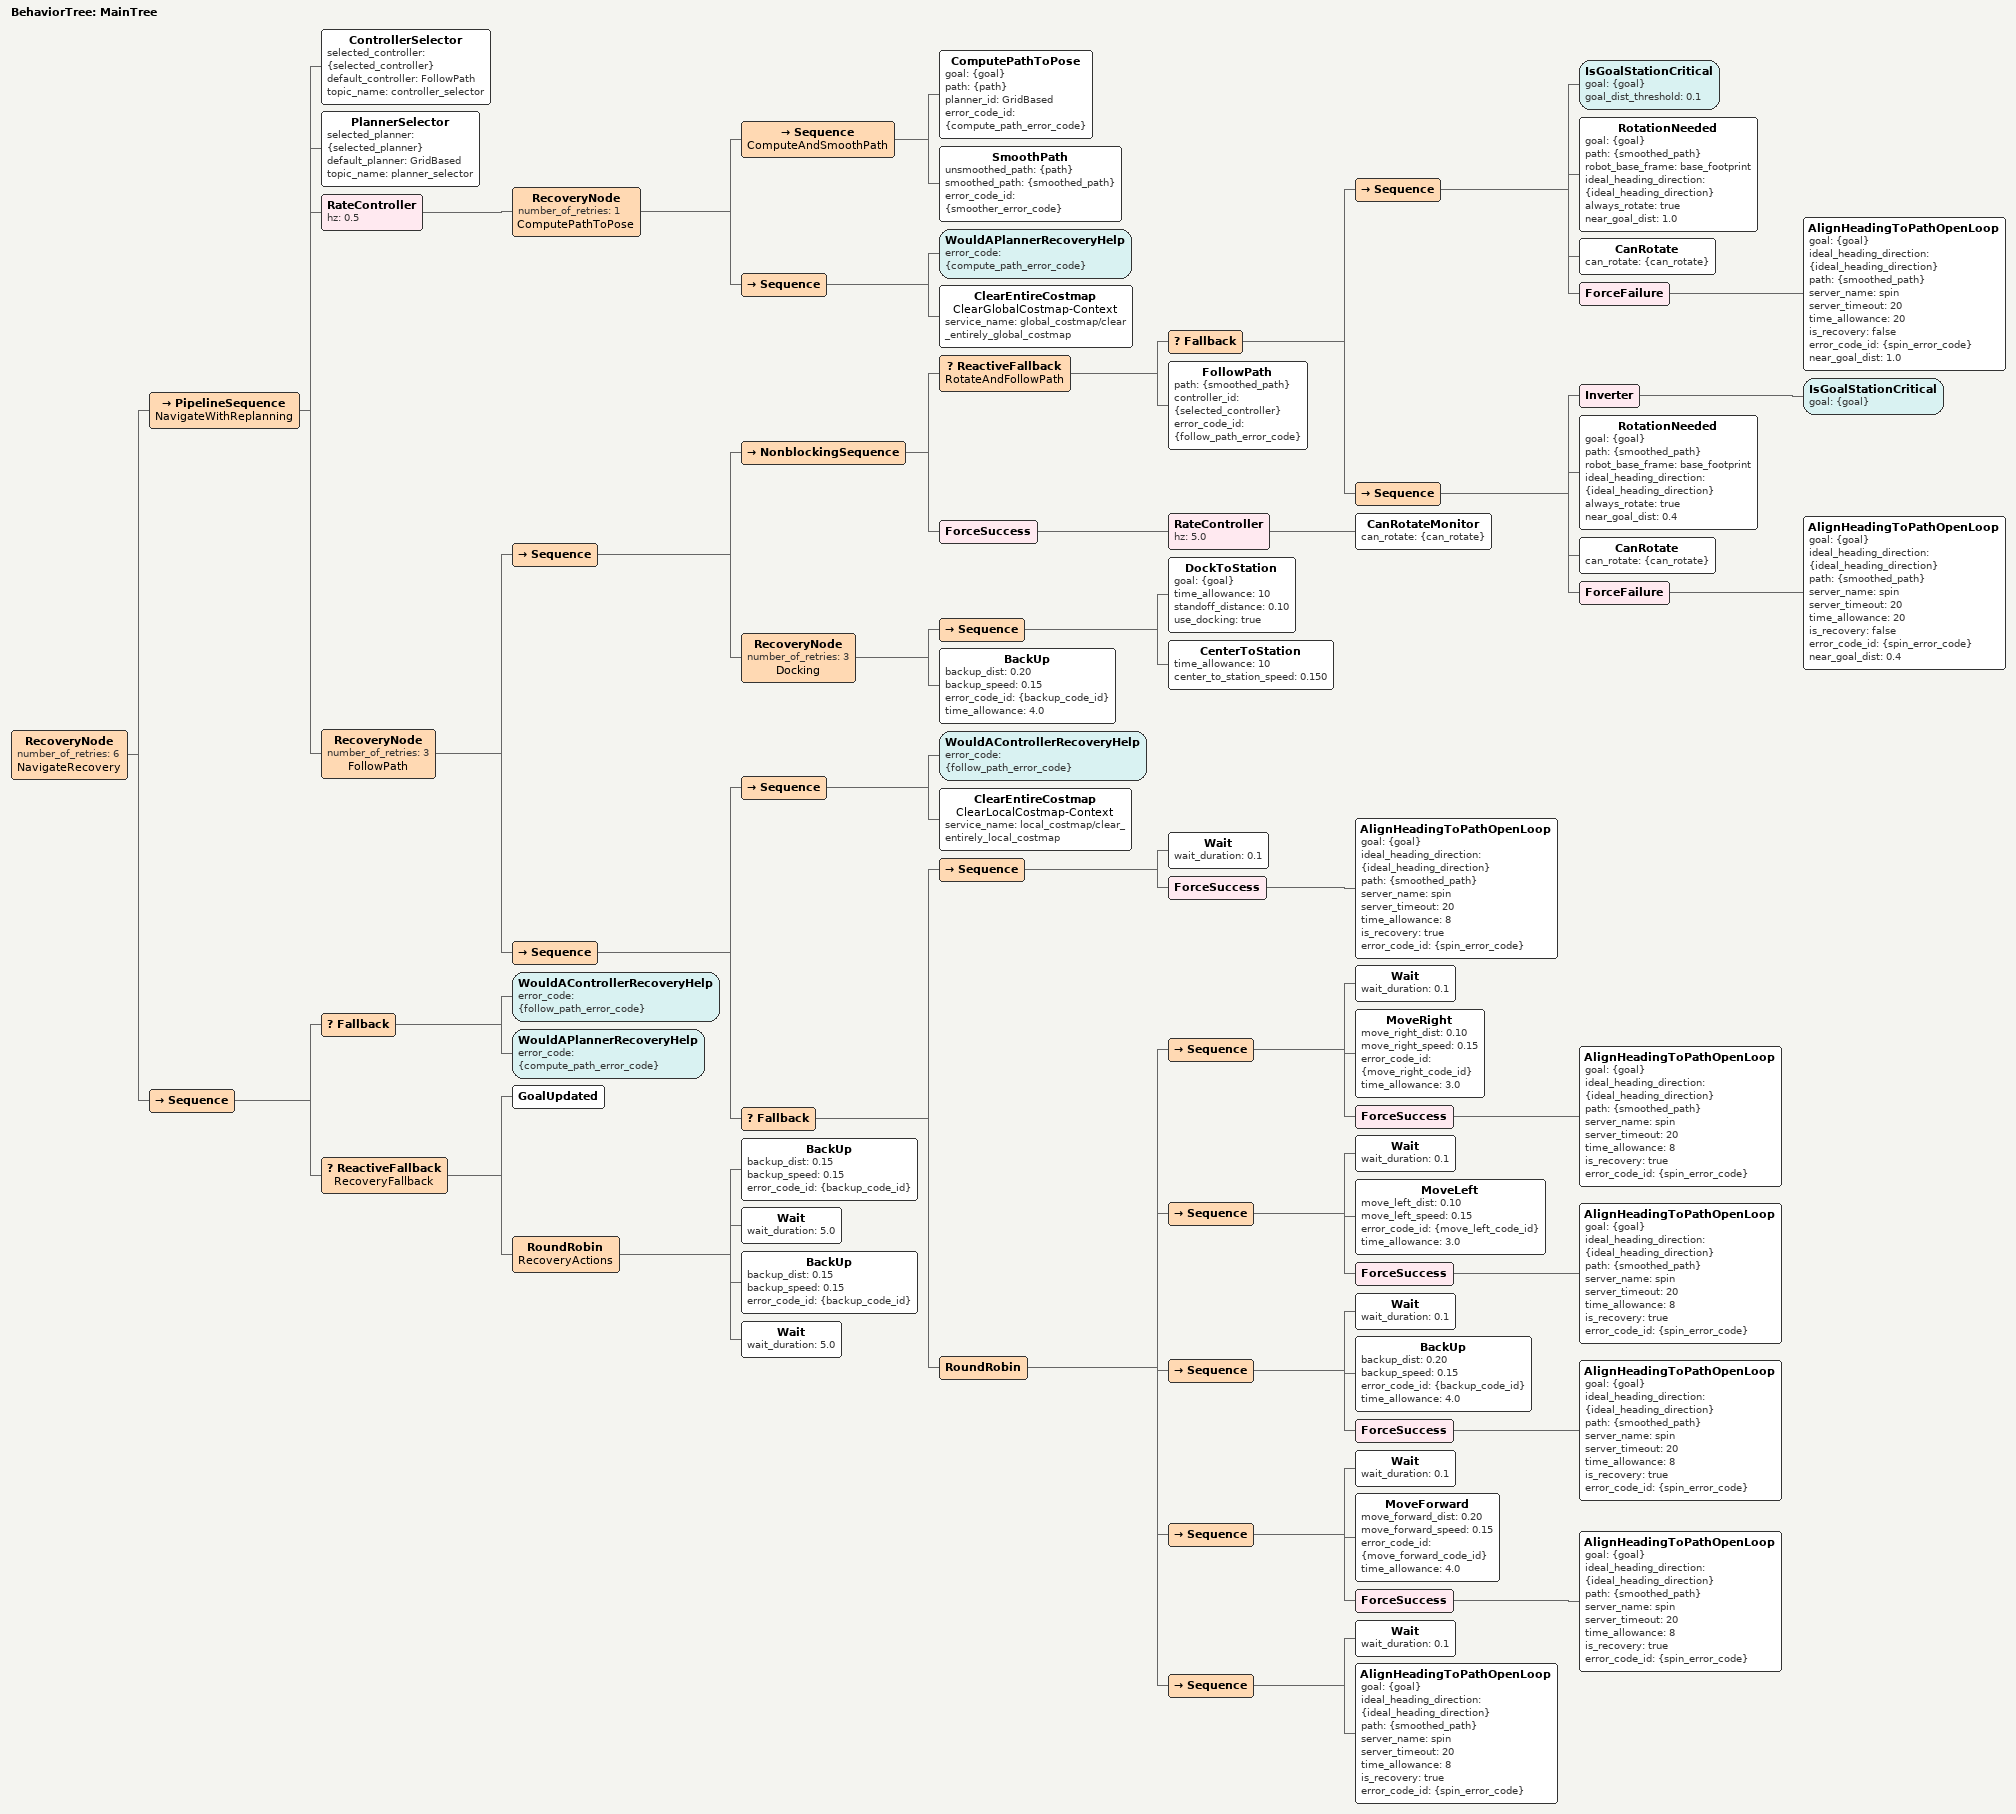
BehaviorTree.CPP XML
<root BTCPP_format="4" main_tree_to_execute="MainTree">
  <BehaviorTree ID="MainTree">
    <RecoveryNode number_of_retries="6" name="NavigateRecovery">
      <PipelineSequence name="NavigateWithReplanning">
        <ControllerSelector selected_controller="{selected_controller}" default_controller="FollowPath" topic_name="controller_selector"/>
        <PlannerSelector selected_planner="{selected_planner}" default_planner="GridBased" topic_name="planner_selector"/>
        <RateController hz="0.5">
          <RecoveryNode number_of_retries="1" name="ComputePathToPose">
            <Sequence name="ComputeAndSmoothPath">
              <ComputePathToPose goal="{goal}" path="{path}" planner_id="GridBased" error_code_id="{compute_path_error_code}" />
              <SmoothPath unsmoothed_path="{path}" smoothed_path="{smoothed_path}" error_code_id="{smoother_error_code}" />
            </Sequence>
            <Sequence>
              <WouldAPlannerRecoveryHelp error_code="{compute_path_error_code}"/>
              <ClearEntireCostmap name="ClearGlobalCostmap-Context" service_name="global_costmap/clear_entirely_global_costmap"/>
            </Sequence>
          </RecoveryNode>
        </RateController>
        <RecoveryNode number_of_retries="3" name="FollowPath">
          <Sequence>
            <NonblockingSequence>

              <ReactiveFallback name="RotateAndFollowPath">

                <Fallback>

                  <Sequence>
                    <IsGoalStationCritical goal="{goal}"
                                           goal_dist_threshold="0.1"/>
                    <RotationNeeded goal="{goal}"
                                    path="{smoothed_path}"
                                    robot_base_frame="base_footprint"
                                    ideal_heading_direction="{ideal_heading_direction}"
                                    always_rotate="true"
                                    near_goal_dist="1.0"/>
                    <CanRotate can_rotate="{can_rotate}"/>
                    <ForceFailure>
                      <AlignHeadingToPathOpenLoop goal="{goal}"
                                                  ideal_heading_direction="{ideal_heading_direction}"
                                                  path="{smoothed_path}"
                                                  server_name="spin"
                                                  server_timeout="20"
                                                  time_allowance="20"
                                                  is_recovery="false"
                                                  error_code_id="{spin_error_code}"
                                                  near_goal_dist="1.0"/>
                    </ForceFailure>
                  </Sequence>

                  <Sequence>
                    <Inverter>
                      <IsGoalStationCritical goal="{goal}" />
                    </Inverter>
                    <RotationNeeded goal="{goal}"
                                    path="{smoothed_path}"
                                    robot_base_frame="base_footprint"
                                    ideal_heading_direction="{ideal_heading_direction}"
                                    always_rotate="true"
                                    near_goal_dist="0.4"/>
                    <CanRotate can_rotate="{can_rotate}"/>
                    <ForceFailure>
                      <AlignHeadingToPathOpenLoop goal="{goal}"
                                                  ideal_heading_direction="{ideal_heading_direction}"
                                                  path="{smoothed_path}"
                                                  server_name="spin"
                                                  server_timeout="20"
                                                  time_allowance="20"
                                                  is_recovery="false"
                                                  error_code_id="{spin_error_code}"
                                                  near_goal_dist="0.4"/>
                    </ForceFailure>
                  </Sequence>

                </Fallback>

                <FollowPath path="{smoothed_path}" controller_id="{selected_controller}" error_code_id="{follow_path_error_code}"/>

              </ReactiveFallback>

              <ForceSuccess>
                <RateController hz="5.0">
                  <CanRotateMonitor can_rotate="{can_rotate}"/>
                </RateController>
              </ForceSuccess>

            </NonblockingSequence>

            <RecoveryNode number_of_retries="3" name="Docking">
              <Sequence>

                <DockToStation  goal="{goal}"
                    time_allowance="10"
                    standoff_distance="0.10"
                    use_docking="true"/>

                <CenterToStation  time_allowance="10"
                    center_to_station_speed="0.150"/>

              </Sequence>
              <BackUp backup_dist="0.20" backup_speed="0.15" error_code_id="{backup_code_id}" time_allowance="4.0"/>

            </RecoveryNode>
          </Sequence>

          <Sequence>
            <Sequence>
              <WouldAControllerRecoveryHelp error_code="{follow_path_error_code}"/>
              <ClearEntireCostmap name="ClearLocalCostmap-Context" service_name="local_costmap/clear_entirely_local_costmap"/>
            </Sequence>
            <Fallback>

              <Sequence>
                <Wait wait_duration="0.1"/>
                <ForceSuccess>
                  <AlignHeadingToPathOpenLoop goal="{goal}" ideal_heading_direction="{ideal_heading_direction}" path="{smoothed_path}" server_name="spin" server_timeout="20" time_allowance="8" is_recovery="true" error_code_id="{spin_error_code}"/>
                </ForceSuccess>
              </Sequence>

              <RoundRobin>
                <Sequence>
                  <Wait wait_duration="0.1"/>
                  <MoveRight move_right_dist="0.10" move_right_speed="0.15" error_code_id="{move_right_code_id}" time_allowance="3.0"/>
                  <ForceSuccess>
                    <AlignHeadingToPathOpenLoop goal="{goal}" ideal_heading_direction="{ideal_heading_direction}" path="{smoothed_path}" server_name="spin" server_timeout="20" time_allowance="8" is_recovery="true" error_code_id="{spin_error_code}"/>
                  </ForceSuccess>
                </Sequence>
                <Sequence>
                  <Wait wait_duration="0.1"/>
                  <MoveLeft move_left_dist="0.10" move_left_speed="0.15" error_code_id="{move_left_code_id}" time_allowance="3.0"/>
                  <ForceSuccess>
                    <AlignHeadingToPathOpenLoop goal="{goal}" ideal_heading_direction="{ideal_heading_direction}" path="{smoothed_path}" server_name="spin" server_timeout="20" time_allowance="8" is_recovery="true" error_code_id="{spin_error_code}"/>
                  </ForceSuccess>
                </Sequence>

                <Sequence>
                  <Wait wait_duration="0.1"/>
                  <BackUp backup_dist="0.20" backup_speed="0.15" error_code_id="{backup_code_id}" time_allowance="4.0"/>
                  <ForceSuccess>
                    <AlignHeadingToPathOpenLoop goal="{goal}" ideal_heading_direction="{ideal_heading_direction}" path="{smoothed_path}" server_name="spin" server_timeout="20" time_allowance="8" is_recovery="true" error_code_id="{spin_error_code}"/>
                  </ForceSuccess>
                </Sequence>
                <Sequence>
                  <Wait wait_duration="0.1"/>
                  <MoveForward move_forward_dist="0.20" move_forward_speed="0.15" error_code_id="{move_forward_code_id}" time_allowance="4.0"/>
                  <ForceSuccess>
                    <AlignHeadingToPathOpenLoop goal="{goal}" ideal_heading_direction="{ideal_heading_direction}" path="{smoothed_path}" server_name="spin" server_timeout="20" time_allowance="8" is_recovery="true" error_code_id="{spin_error_code}"/>
                  </ForceSuccess>
                </Sequence>

                <Sequence>
                  <Wait wait_duration="0.1"/>
                    <AlignHeadingToPathOpenLoop goal="{goal}" ideal_heading_direction="{ideal_heading_direction}" path="{smoothed_path}" server_name="spin" server_timeout="20" time_allowance="8" is_recovery="true" error_code_id="{spin_error_code}"/>
                </Sequence>

              </RoundRobin>
            </Fallback>
          </Sequence>
        </RecoveryNode>
      </PipelineSequence>
      <Sequence>
        <Fallback>
          <WouldAControllerRecoveryHelp error_code="{follow_path_error_code}"/>
          <WouldAPlannerRecoveryHelp error_code="{compute_path_error_code}"/>
        </Fallback>
        <ReactiveFallback name="RecoveryFallback">
          <GoalUpdated/>
          <RoundRobin name="RecoveryActions">
            <BackUp backup_dist="0.15" backup_speed="0.15" error_code_id="{backup_code_id}"/>
            <Wait wait_duration="5.0"/>
            <BackUp backup_dist="0.15" backup_speed="0.15" error_code_id="{backup_code_id}"/>
            <Wait wait_duration="5.0"/>
          </RoundRobin>
        </ReactiveFallback>
      </Sequence>
    </RecoveryNode>
  </BehaviorTree>
</root>
